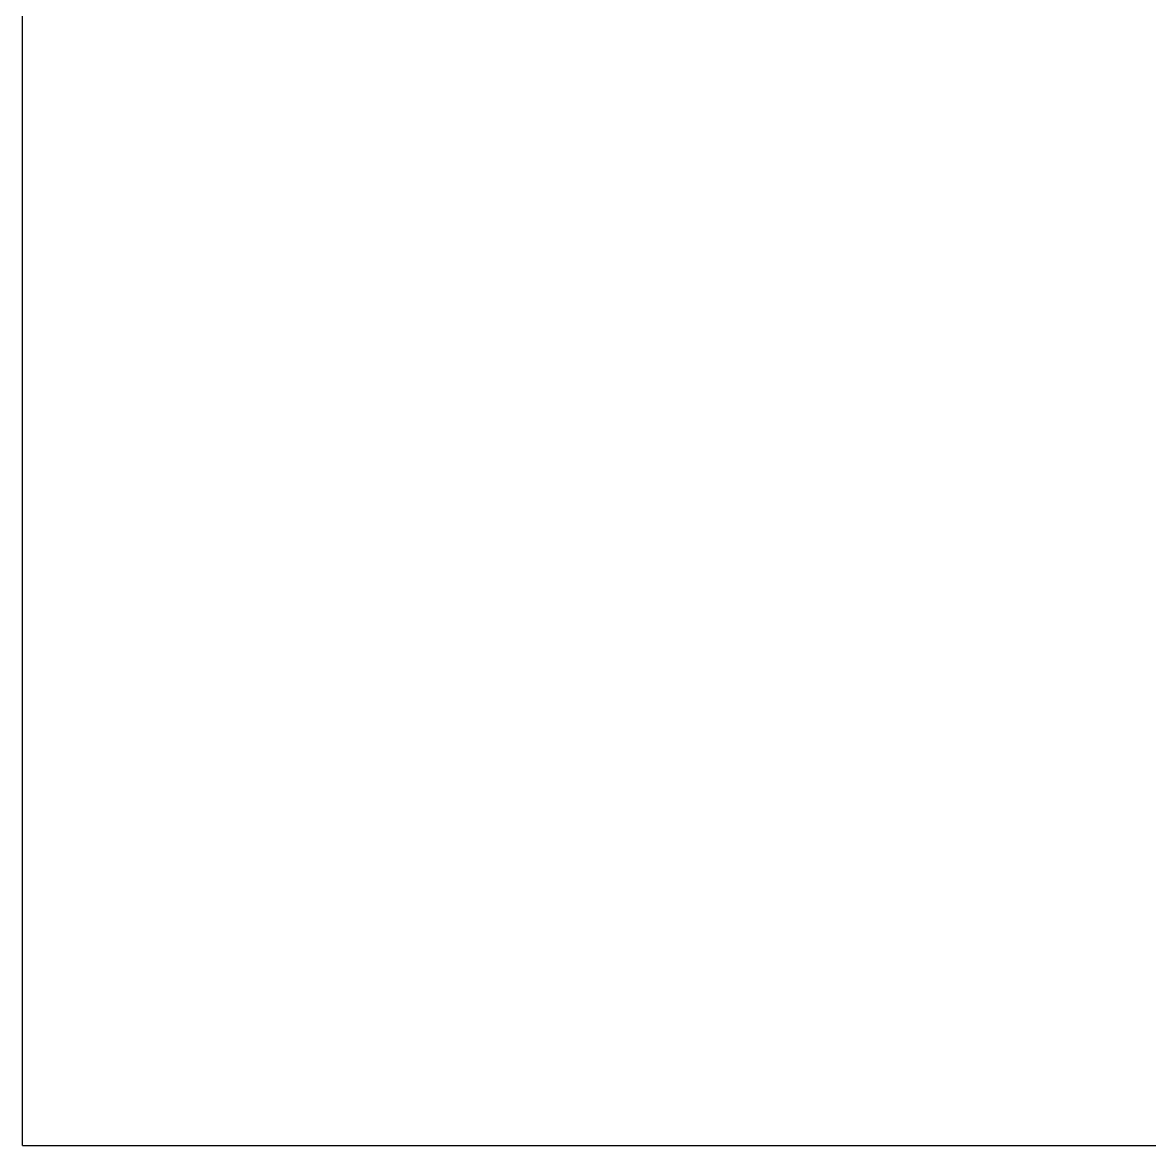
# Model space of a CAD drawing. Header units: millimetres. Extents: x 10729 to 16532, y -10545 to -10125.
# Drawn here: x 11323.224725 to 11323.225248, y -10288.085828 to -10288.085306 of the extents above; entities that cross this region are included whole.
import ezdxf

# ---------------------------------------------------------------- set-up
doc = ezdxf.new("R2010")
doc.units = ezdxf.units.MM
doc.styles.get("Standard").update_dxf_attribs({"font": 'arial.ttf'})

# ---------------------------------------------------------------- blocks, each defined once
blk = doc.blocks.new('*T8')
at = {"linetype": 'ByBlock', "lineweight": -2, "transparency": 16777216}
for p, q in [((0, 0), (0, 136.705)), ((0, 136.705), (152.69230471, 136.705)), ((19.69230471, 0), (19.69230471, 136.705)), ((38.69230471, 0), (38.69230471, 136.705)), ((57.69230471, 0), (57.69230471, 136.705)), ((76.69230471, 0), (76.69230471, 136.705)), ((95.69230471, 0), (95.69230471, 136.705)), ((114.69230471, 0), (114.69230471, 136.705)), ((133.69230471, 0), (133.69230471, 136.705)), ((152.69230471, 0), (152.69230471, 136.705)), ((0, 0), (152.69230471, 0))]:
    blk.add_line(p, q, dxfattribs=at)
at = {"color": 0, "transparency": 16777216, "char_height": 2.8222222222, "width": 133.705, "attachment_point": 4, "rotation": 90}
for insert in [(9.84615235, 1.5), (29.19230471, 1.5), (48.19230471, 1.5), (67.19230471, 1.5), (86.19230471, 1.5), (105.19230471, 1.5), (124.19230471, 1.5), (143.19230471, 1.5)]:
    blk.add_mtext('{\\fCalibri|b0|i0|c0;резерв ', dxfattribs=dict(at, insert=insert))

msp = doc.modelspace()

# ---------------------------------------------------------------- block references
msp.add_blockref('*T8', (11323.22472487, -10288.08582794))

doc.saveas('drawing.dxf')
